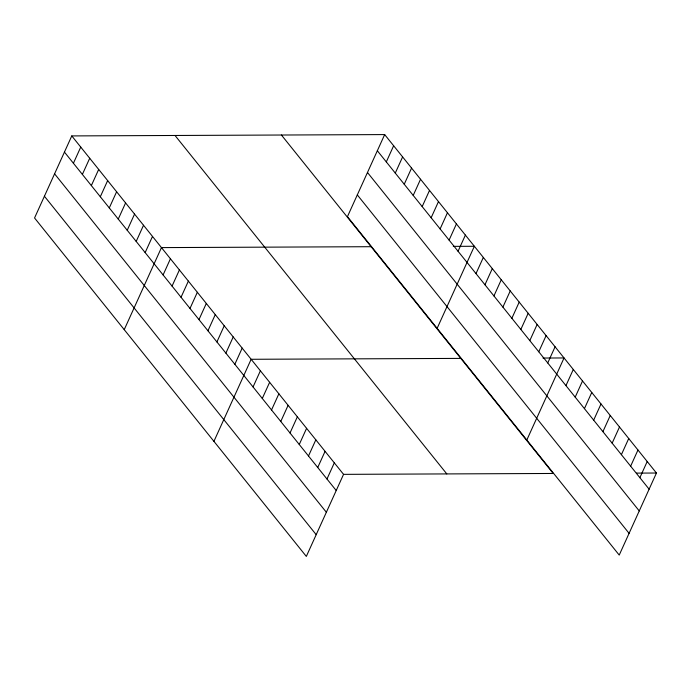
<?xml version="1.0" encoding="UTF-8"?>
<svg xmlns="http://www.w3.org/2000/svg" width="691" height="691" viewBox="0 0 691 691"><rect width="100%" height="100%" fill="white"/><g stroke="black" fill="none" stroke-linecap="round" stroke-linejoin="round"><path stroke-width="1.04" d="M71.778 135.92L34.55 217.976L306.329 556.419L343.557 474.354L71.778 135.92L384.671 134.581L656.45 473.024L619.222 555.08L347.443 216.646L384.671 134.581M73.41 163.249L80.743 147.088M82.376 174.417L89.709 158.256M91.35 185.585L98.683 169.425M100.316 196.754L107.649 180.593M109.282 207.922L116.615 191.761M118.256 219.09L125.589 202.929M127.222 230.258L134.555 214.098M136.196 241.427L143.521 225.266M145.162 252.595L152.495 236.434M124.233 329.659L161.461 247.603L371.102 246.704M163.102 274.932L170.427 258.771M172.068 286.1L179.401 269.939M181.033 297.268L188.367 281.107M190.008 308.436L197.332 292.276M198.973 319.605L206.307 303.444M207.939 330.773L215.272 314.612M216.914 341.941L224.238 325.781M225.879 353.11L233.213 336.949M234.845 364.278L242.178 348.117M213.925 441.35L251.144 359.285L460.793 358.396M253.053 386.96L260.386 370.791M262.295 398.465L269.628 382.304M271.537 409.97L278.87 393.81M386.312 161.919L393.637 145.749M280.779 421.475L288.112 405.315M395.278 173.087L402.611 156.917M290.021 432.989L297.355 416.82M404.244 184.255L411.577 168.086M299.263 444.494L306.588 428.325M413.218 195.423L420.543 179.254M308.497 456L315.83 439.839M422.184 206.592L429.517 190.422M317.739 467.505L325.072 451.344M431.149 217.76L438.483 201.591M440.124 228.928L447.448 212.759M326.981 479.01L334.314 462.849M449.09 240.097L456.423 223.927M458.055 251.265L465.388 235.095M437.135 328.329L474.354 246.272L453.287 246.359M475.995 273.601L483.329 257.441M484.961 284.77L492.294 268.609M493.935 295.938L501.26 279.777M502.901 307.106L510.234 290.946M511.867 318.275L519.2 302.114M520.841 329.443L528.174 313.282M529.807 340.611L537.14 324.45M538.773 351.779L546.106 335.619M547.747 362.948L555.08 346.787M526.818 440.012L564.046 357.955L542.971 358.042M565.955 385.621L573.288 369.46M575.197 397.135L582.53 380.966M584.431 408.64L591.764 392.471M593.673 420.145L601.006 403.985M602.915 431.65L610.248 415.49M612.157 443.156L619.49 426.995M621.399 454.669L628.732 438.5M630.641 466.175L637.966 450.014M639.875 477.68L647.208 461.519M343.557 474.354L553.197 473.465L281.418 135.021M636.428 473.11L656.45 473.024M377.338 150.742L649.117 489.185M367.474 172.491L639.253 510.934M357.307 194.897L629.086 533.34M175.03 135.479L446.809 473.914M64.444 152.08L336.223 490.524M54.58 173.821L326.359 512.264M44.414 196.227L316.193 534.67"/></g></svg>
